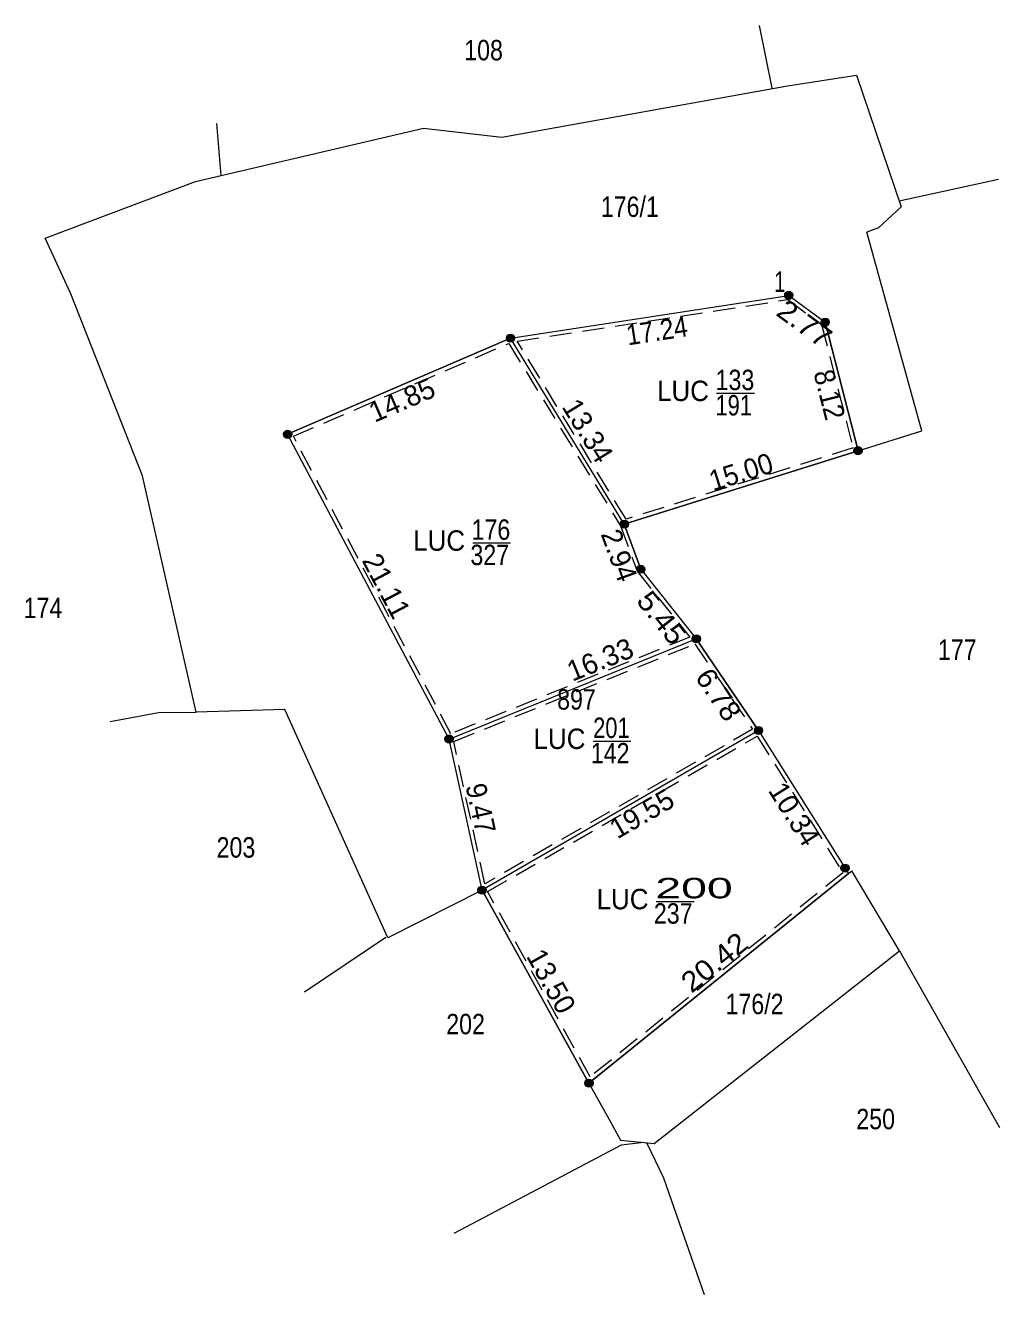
# Model space of a CAD drawing. Header units: metres. Extents: x 548238 to 548701, y 1843866 to 1844350.
# Drawn here: x 548238 to 548297.6, y 1843866.1 to 1843943.8 of the extents above; entities that cross this region are included whole.
import ezdxf
from ezdxf.enums import TextEntityAlignment as Align

# ---------------------------------------------------------------- set-up
doc = ezdxf.new("R2010")
doc.units = ezdxf.units.M
doc.header["$LTSCALE"] = 0.45
doc.linetypes.add('MEDIUM_DASHED', pattern=[4.5, 3, -1.5])
for name, color, linetype, lineweight in [('1', 7, 'MEDIUM_DASHED', 13), ('10', 7, 'Continuous', 13), ('13', 7, 'Continuous', 13), ('5', 7, 'Continuous', 13), ('63', 7, 'Continuous', 13)]:
    doc.layers.add(name, color=color, linetype=linetype, lineweight=lineweight)

msp = doc.modelspace()

# ---------------------------------------------------------------- hatches: boundary and pattern name
at = {"layer": '5'}
for points in [[(548284.94, 1843927.26, 1), (548284.44, 1843927.26, 1)], [(548287.17, 1843925.62, 1), (548286.67, 1843925.62, 1)], [(548267.9, 1843924.64, 1), (548267.4, 1843924.64, 1)], [(548254.26, 1843918.76, 1), (548253.76, 1843918.76, 1)], [(548289.18, 1843917.75, 1), (548288.68, 1843917.75, 1)], [(548274.87, 1843913.26, 1), (548274.37, 1843913.26, 1)], [(548275.88, 1843910.5, 1), (548275.38, 1843910.5, 1)], [(548279.28, 1843906.24, 1), (548278.78, 1843906.24, 1)], [(548283.09, 1843900.63, 1), (548282.59, 1843900.63, 1)], [(548264.14, 1843900.11, 1), (548263.64, 1843900.11, 1)], [(548288.38, 1843892.21, 1), (548287.88, 1843892.21, 1)], [(548266.16, 1843890.86, 1), (548265.66, 1843890.86, 1)], [(548272.71, 1843879.05, 1), (548272.21, 1843879.05, 1)]]:
    msp.add_hatch(color=256, dxfattribs=at).paths.add_polyline_path(points)

# ---------------------------------------------------------------- linework, layer by layer
at = {"layer": '1', "linetype": 'Continuous'}
msp.add_lwpolyline([(548284.69, 1843927.26), (548286.92, 1843925.62), (548288.93, 1843917.75), (548274.62, 1843913.26), (548275.63, 1843910.5), (548279.03, 1843906.24), (548282.84, 1843900.63), (548288.34, 1843891.88), (548272.46, 1843879.05), (548265.91, 1843890.86), (548263.89, 1843900.11), (548254.01, 1843918.76), (548267.65, 1843924.64)], close=True, dxfattribs=at)
at = {"layer": '1'}
for points in [[(548284.63, 1843927), (548286.7, 1843925.47), (548288.63, 1843917.92), (548274.73, 1843913.56), (548268.06, 1843924.45)], [(548267.55, 1843924.32), (548274.39, 1843913.15), (548275.41, 1843910.38), (548278.63, 1843906.35), (548264.01, 1843900.43), (548254.36, 1843918.64)], [(548278.94, 1843905.93), (548282.48, 1843900.71), (548266.08, 1843891.25), (548264.18, 1843899.96)], [(548282.76, 1843900.29), (548288.01, 1843891.93), (548272.53, 1843879.43), (548266.25, 1843890.77)]]:
    msp.add_lwpolyline(points, close=True, dxfattribs=at)
at = {"layer": '10'}
for p, q in [((548282.88, 1843943.78), (548283.66, 1843939.94)), ((548249.65, 1843937.78), (548249.92, 1843934.59)), ((548291.45, 1843933.04), (548297.54, 1843934.36)), ((548292.84, 1843918.96), (548289.46, 1843931.12)), ((548288.93, 1843917.75), (548286.92, 1843925.62)), ((548263.89, 1843900.11), (548254.01, 1843918.76)), ((548288.94, 1843917.74), (548292.84, 1843918.96)), ((548274.62, 1843913.26), (548288.93, 1843917.75)), ((548275.63, 1843910.5), (548274.62, 1843913.26)), ((548275.63, 1843910.5), (548279.03, 1843906.24)), ((548263.89, 1843900.11), (548279.03, 1843906.24)), ((548282.84, 1843900.63), (548279.03, 1843906.24)), ((548265.91, 1843890.86), (548263.89, 1843900.11)), ((548291.46, 1843887.14), (548288.55, 1843892.05)), ((548272.46, 1843879.05), (548288.34, 1843891.88)), ((548260.02, 1843887.96), (548255.05, 1843884.62)), ((548291.46, 1843887.14), (548297.6, 1843876.33)), ((548273.67, 1843876.87), (548274.39, 1843875.57))]:
    msp.add_line(p, q, dxfattribs=at)
for points in [[(548282.84, 1843900.63), (548265.91, 1843890.86), (548260.14, 1843887.94), (548253.83, 1843901.91), (548248.4, 1843901.76), (548245.12, 1843916.22), (548240.73, 1843927.35), (548239.17, 1843930.76), (548248.37, 1843934.23), (548262.33, 1843937.5), (548267.13, 1843936.94), (548284.62, 1843940.09), (548288.84, 1843940.73), (548291.58, 1843932.67), (548290.18, 1843931.4), (548289.46, 1843931.12)], [(548267.65, 1843924.64), (548284.69, 1843927.26), (548286.92, 1843925.62)], [(548274.62, 1843913.26), (548267.65, 1843924.64), (548254.01, 1843918.76)], [(548243.15, 1843901.18), (548246.1, 1843901.73), (548248.4, 1843901.76)], [(548282.84, 1843900.63), (548288.34, 1843891.88), (548288.55, 1843892.05)], [(548265.91, 1843890.86), (548272.46, 1843879.05), (548273.67, 1843876.87)], [(548274.39, 1843875.57), (548276.44, 1843875.36), (548291.46, 1843887.14)], [(548275.82, 1843875.42), (548274.43, 1843875.26), (548264.18, 1843869.84)], [(548275.99, 1843875.41), (548277.02, 1843873.25), (548279.51, 1843866.11)]]:
    msp.add_lwpolyline(points, dxfattribs=at)
at = {"layer": '13'}
for p, q in [((548280.27, 1843921.28), (548282.59, 1843921.28)), ((548265.34, 1843912.12), (548267.66, 1843912.12)), ((548272.71, 1843899.98), (548275.03, 1843899.98)), ((548276.57, 1843890.17), (548278.89, 1843890.17))]:
    msp.add_line(p, q, dxfattribs=at)
at = {"layer": '5'}
for centre in [(548284.69, 1843927.26), (548286.92, 1843925.62), (548267.65, 1843924.64), (548254.01, 1843918.76), (548288.93, 1843917.75), (548274.62, 1843913.26), (548275.63, 1843910.5), (548279.03, 1843906.24), (548282.84, 1843900.63), (548263.89, 1843900.11), (548288.13, 1843892.21), (548265.91, 1843890.86), (548272.46, 1843879.05)]:
    msp.add_circle(centre, 0.25, dxfattribs=at)

# ---------------------------------------------------------------- texts
at = {"layer": '1', "width": 0.85}
msp.add_text('897', height=1.25, dxfattribs=at).set_placement((548271.695, 1843901.91), align=Align.CENTER)
at = {"layer": '13'}
for s, width, p in [('108', 0.85, (548266.005, 1843941.64)), ('176/1', 0.85, (548274.96, 1843932.06)), ('133', 0.85, (548281.395, 1843921.46)), ('LUC', 0.95, (548278.215, 1843920.79)), ('191', 0.8, (548281.32, 1843919.91)), ('176', 0.85, (548266.455, 1843912.3)), ('LUC', 0.95, (548263.285, 1843911.63)), ('327', 0.85, (548266.385, 1843910.75)), ('174', 0.85, (548239.03, 1843907.51)), ('177', 0.85, (548295.005, 1843904.95)), ('201', 0.8, (548273.83, 1843900.17)), ('LUC', 0.95, (548270.655, 1843899.5)), ('142', 0.85, (548273.755, 1843898.62)), ('203', 0.85, (548250.845, 1843892.85)), ('200', 1.7, (548278.89, 1843890.36)), ('LUC', 0.95, (548274.515, 1843889.69)), ('237', 0.85, (548277.615, 1843888.81)), ('176/2', 0.85, (548282.595, 1843883.27)), ('202', 0.85, (548264.905, 1843882.04)), ('250', 0.85, (548290.01, 1843876.23))]:
    msp.add_text(s, height=1.25, dxfattribs=dict(at, width=width)).set_placement(p, align=Align.CENTER)
at = {"layer": '63', "width": 0.75}
msp.add_text(' 1', height=1.25, dxfattribs=at).set_placement((548284.49, 1843927.47), align=Align.RIGHT)
at = {"layer": '63'}
for s, rotation, width, p in [('2.77', 323.668, 1.1, (548285.2847, 1843925.0281)), ('17.24', 8.741, 0.9, (548276.71, 1843924.4806)), ('8.12', 284.327, 0.95, (548286.5757, 1843921.0297)), ('15.00', 17.42, 0.95, (548281.9529, 1843915.8633)), ('5.45', 308.594, 1.1, (548276.4194, 1843907.1449)), ('6.78', 304.182, 1.05, (548279.8745, 1843902.4761)), ('9.47', 282.319, 0.95, (548265.2236, 1843895.7283)), ('20.42', 38.936, 1.1, (548280.5272, 1843885.962))]:
    msp.add_text(s, height=1.25, rotation=rotation, dxfattribs=dict(at, width=width)).set_placement(p, align=Align.CENTER)
for s, rotation, p in [('14.85', 23.32, (548261.2526, 1843920.2859)), ('13.34', 301.487, (548271.8575, 1843918.6564)), ('2.94', 290.1, (548273.7218, 1843911.1348)), ('21.11', 297.913, (548259.5107, 1843909.1876)), ('16.33', 22.042, (548273.3754, 1843904.3934)), ('19.55', 29.988, (548276.0026, 1843895.0049)), ('10.34', 302.152, (548284.5038, 1843895.1926)), ('13.50', 299.013, (548269.6065, 1843884.9931))]:
    msp.add_text(s, height=1.25, rotation=rotation, dxfattribs=at).set_placement(p, align=Align.CENTER)

doc.saveas('drawing.dxf')
